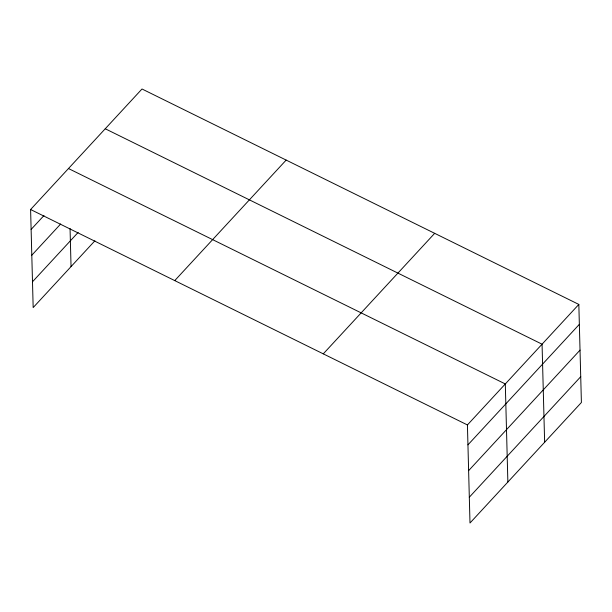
<?xml version="1.0" encoding="UTF-8"?>
<svg xmlns="http://www.w3.org/2000/svg" width="612" height="612" viewBox="0 0 612 612"><rect width="100%" height="100%" fill="white"/><g stroke="black" fill="none" stroke-linecap="round" stroke-linejoin="round"><path stroke-width="0.92" d="M94.914 240.784L33.17 307.576L30.6 209.511L142.007 88.992L578.83 304.424L581.4 402.489L469.993 523.008L467.423 424.942L578.83 304.424M31.12 229.431L43.965 215.539M31.793 255.219L60.687 223.969M32.49 281.788L78.114 232.438M174.749 280.602L286.164 160.084M323.274 353.851L434.681 233.333M467.943 444.855L579.35 324.337M468.624 470.643L580.031 350.125M469.312 497.219L580.727 376.694M105.241 128.765L542.064 344.189L544.634 442.254M68.475 168.537L505.305 383.961L507.868 482.026M30.6 209.511L467.423 424.942M70.051 228.475L71.046 266.603"/></g></svg>
